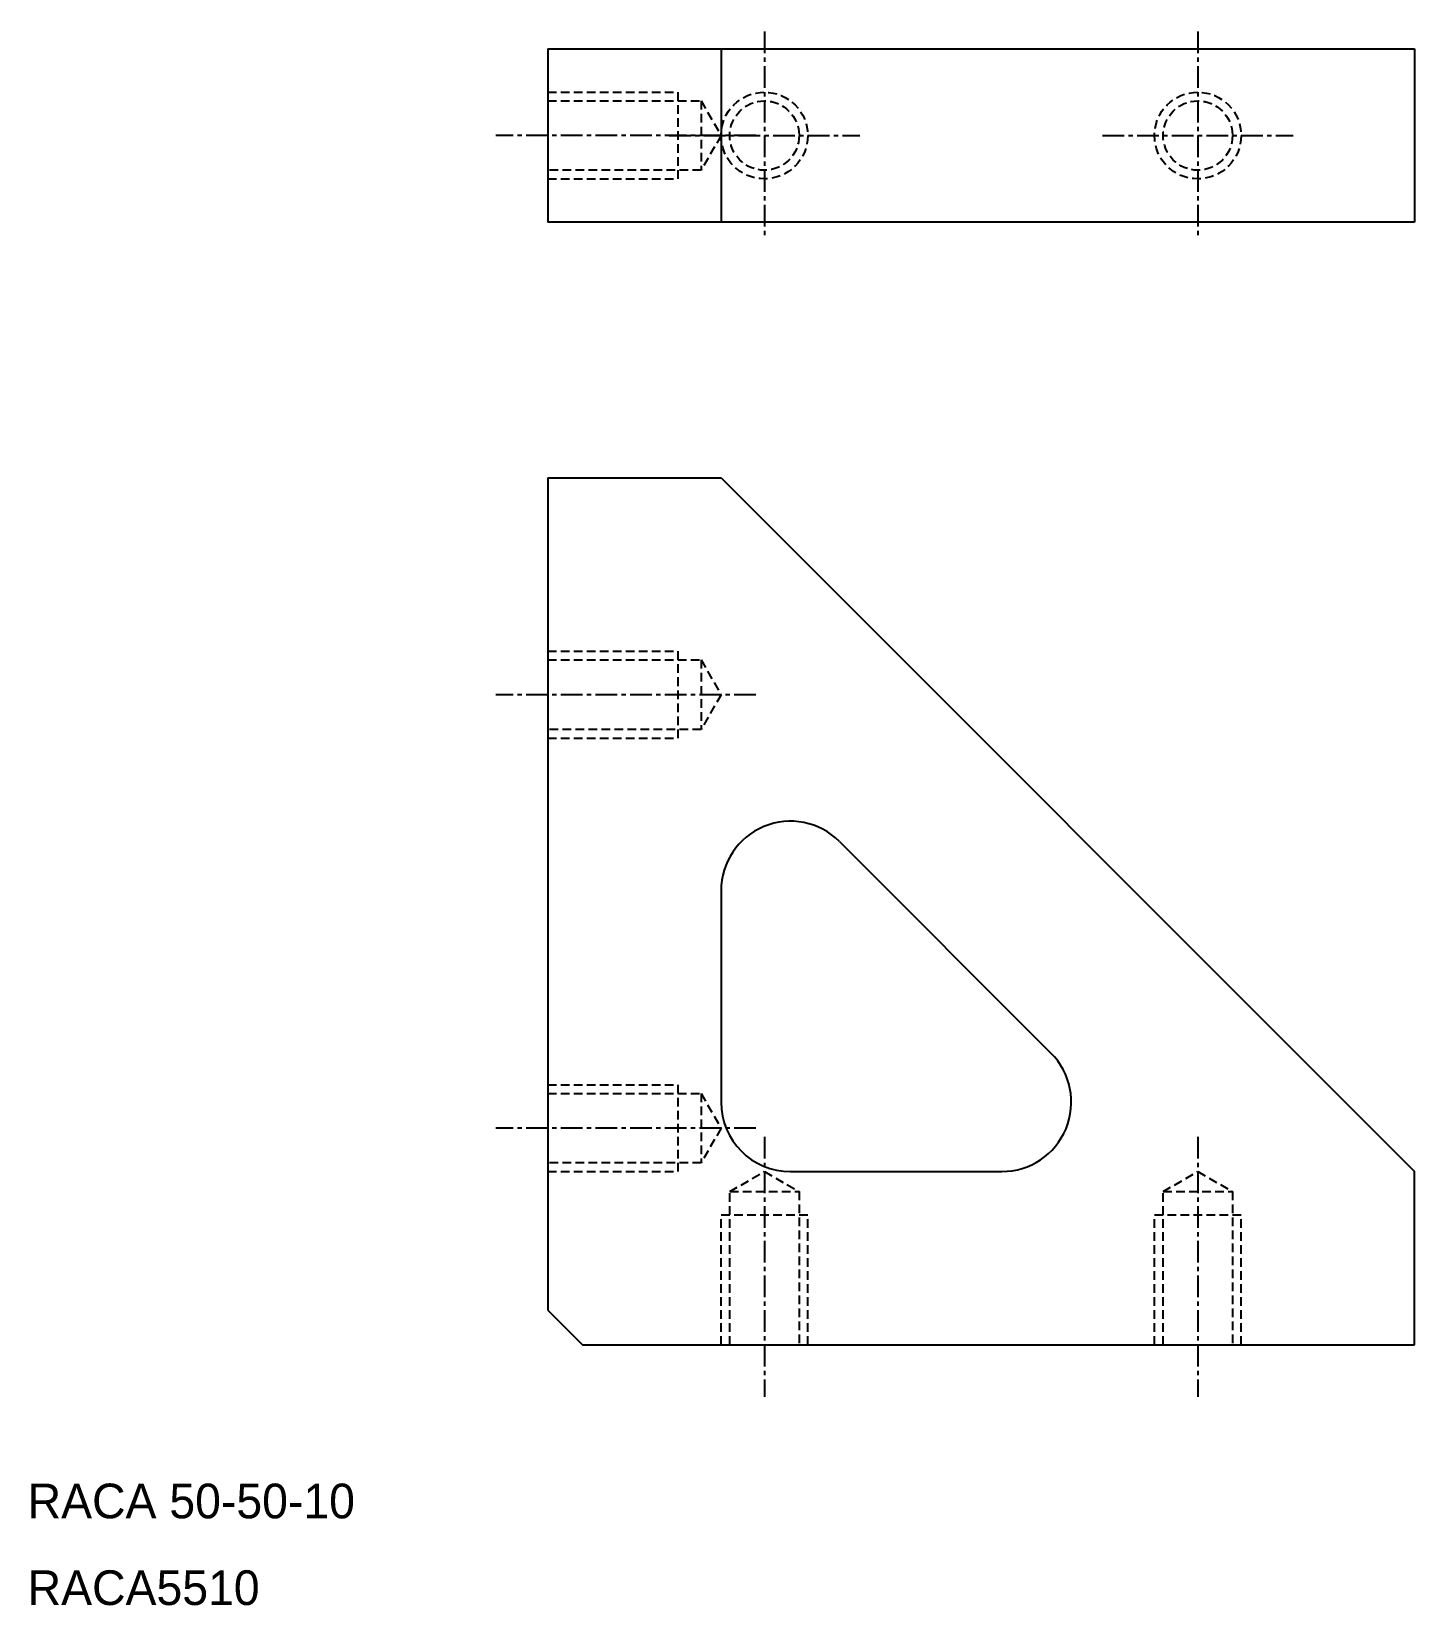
# Model space of a CAD drawing. Extents: x 8279.3 to 8359.1, y 312.4 to 403.2.
import ezdxf

# ---------------------------------------------------------------- set-up
doc = ezdxf.new("R2010")
doc.units = 0
doc.linetypes.add('CENTER', pattern=[2, 1.25, -0.25, 0.25, -0.25])
doc.linetypes.add('DASHED', pattern=[0.75, 0.5, -0.25])
doc.layers.get('0').update_dxf_attribs({"linetype": 'CONTINUOUS'})
doc.layers.add('CENTER', color=1, linetype='CENTER')

msp = doc.modelspace()

# ---------------------------------------------------------------- linework, layer by layer
at = {"color": 7, "linetype": 'CONTINUOUS'}
for p, q in [((8309.064, 402.224), (8309.064, 392.224)), ((8309.064, 402.224), (8359.064, 402.224)), ((8319.064, 402.224), (8319.064, 392.224)), ((8359.064, 402.224), (8359.064, 392.224)), ((8359.064, 392.224), (8309.064, 392.224)), ((8309.064, 377.478), (8309.064, 329.478)), ((8309.064, 377.478), (8319.064, 377.478)), ((8319.064, 377.478), (8359.064, 337.478)), ((8325.893, 356.507), (8338.094, 344.306)), ((8319.064, 353.679), (8319.064, 341.478)), ((8323.064, 337.478), (8335.265, 337.478)), ((8359.064, 327.478), (8359.064, 337.478)), ((8309.064, 329.478), (8311.064, 327.478)), ((8311.064, 327.478), (8359.064, 327.478))]:
    msp.add_line(p, q, dxfattribs=at)
at = {"color": 3, "linetype": 'DASHED'}
for p, q in [((8309.064, 399.724), (8316.564, 399.724)), ((8316.564, 399.724), (8316.564, 394.724)), ((8309.064, 399.224), (8317.91, 399.224)), ((8317.91, 399.224), (8317.91, 395.224)), ((8317.91, 399.224), (8319.064, 397.224)), ((8319.064, 397.224), (8317.91, 395.224)), ((8317.91, 395.224), (8309.064, 395.224)), ((8309.064, 394.724), (8316.564, 394.724)), ((8309.064, 367.478), (8316.564, 367.478)), ((8309.064, 366.978), (8317.91, 366.978)), ((8316.564, 367.478), (8316.564, 362.478)), ((8317.91, 366.978), (8317.91, 362.978)), ((8317.91, 366.978), (8319.064, 364.978)), ((8319.064, 364.978), (8317.91, 362.978)), ((8317.91, 362.978), (8309.064, 362.978)), ((8309.064, 362.478), (8316.564, 362.478)), ((8309.064, 342.478), (8316.564, 342.478)), ((8316.564, 342.478), (8316.564, 337.478)), ((8309.064, 341.978), (8317.91, 341.978)), ((8317.91, 341.978), (8317.91, 337.978)), ((8317.91, 341.978), (8319.064, 339.978)), ((8319.064, 339.978), (8317.91, 337.978)), ((8317.91, 337.978), (8309.064, 337.978)), ((8309.064, 337.478), (8316.564, 337.478)), ((8319.564, 336.323), (8321.564, 337.478)), ((8321.564, 337.478), (8323.564, 336.323)), ((8344.564, 336.323), (8346.564, 337.478)), ((8346.564, 337.478), (8348.564, 336.323)), ((8319.564, 336.323), (8323.564, 336.323)), ((8319.564, 327.478), (8319.564, 336.323)), ((8323.564, 336.323), (8323.564, 327.478)), ((8344.564, 327.478), (8344.564, 336.323)), ((8344.564, 336.323), (8348.564, 336.323)), ((8348.564, 336.323), (8348.564, 327.478)), ((8319.064, 334.978), (8324.064, 334.978)), ((8319.064, 327.478), (8319.064, 334.978)), ((8324.064, 327.478), (8324.064, 334.978)), ((8344.064, 327.478), (8344.064, 334.978)), ((8344.064, 334.978), (8349.064, 334.978)), ((8349.064, 327.478), (8349.064, 334.978))]:
    msp.add_line(p, q, dxfattribs=at)
for centre, radius in [((8321.564, 397.224), 2.5), ((8346.564, 397.224), 2.5), ((8321.564, 397.224), 2), ((8346.564, 397.224), 2)]:
    msp.add_circle(centre, radius, dxfattribs=at)
at = {"color": 7, "linetype": 'CONTINUOUS'}
for centre, start, end in [((8323.064, 353.679), 45, 180), ((8335.265, 341.478), 270, 45), ((8323.064, 341.478), 180, 270)]:
    msp.add_arc(centre, 4, start, end, dxfattribs=at)
at = {"layer": 'CENTER', "color": 1, "linetype": 'CENTER'}
for p, q in [((8321.564, 403.224), (8321.564, 391.224)), ((8346.564, 403.224), (8346.564, 391.224)), ((8321.064, 397.224), (8306.064, 397.224)), ((8316.064, 397.224), (8327.064, 397.224)), ((8341.064, 397.224), (8352.064, 397.224)), ((8321.064, 364.978), (8306.064, 364.978)), ((8321.064, 339.978), (8306.064, 339.978)), ((8321.564, 339.478), (8321.564, 324.478)), ((8346.564, 339.478), (8346.564, 324.478))]:
    msp.add_line(p, q, dxfattribs=at)

# ---------------------------------------------------------------- texts
at = {"color": 7, "linetype": 'CONTINUOUS'}
for s, p in [('RACA 50-50-10', (8279.064, 317.478)), ('RACA5510', (8279.064, 312.478))]:
    msp.add_text(s, height=2, dxfattribs=at).set_placement(p)

doc.saveas('drawing.dxf')
